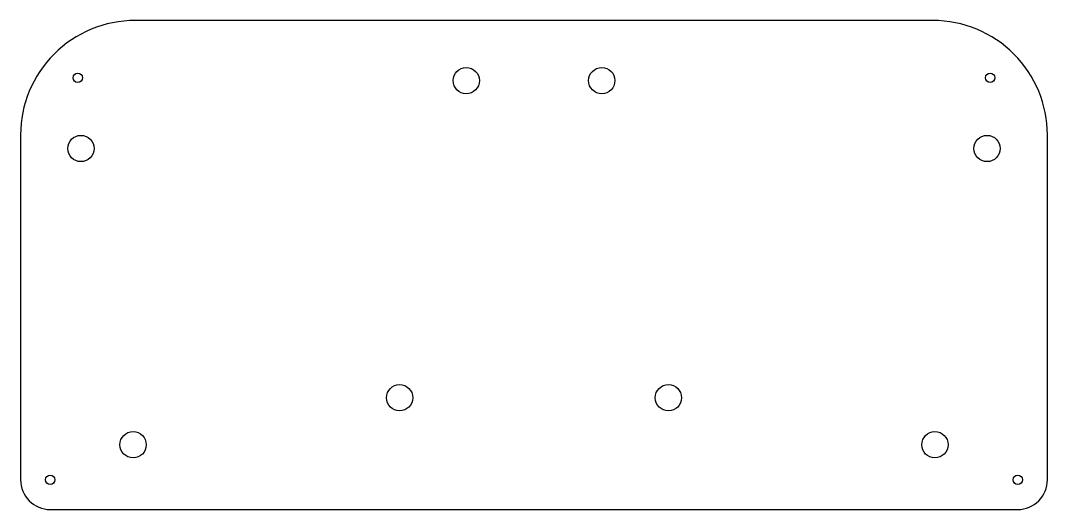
# Model space of a CAD drawing. Header units: millimetres. Extents: x -319 to -77, y 26 to 141.
import ezdxf

# ---------------------------------------------------------------- set-up
doc = ezdxf.new("R2010")
doc.units = ezdxf.units.MM
doc.layers.get('0').update_dxf_attribs({"linetype": 'CONTINUOUS'})

msp = doc.modelspace()

# ---------------------------------------------------------------- linework, layer by layer
msp.add_lwpolyline([(-319.06, 32.51, 0.414214), (-312.06, 25.51), (-84.03, 25.51, 0.414214), (-77.03, 32.51), (-77.03, 113.86, 0.414214), (-104.03, 140.86), (-292.06, 140.86, 0.414214), (-319.06, 113.86)], format="xyb", close=True)
for centre, radius in [((-305.56, 127.36), 1.1), ((-214.01, 126.68), 3.1), ((-182.07, 126.68), 3.1), ((-90.53, 127.36), 1.1), ((-304.82, 110.67), 3.1), ((-91.27, 110.67), 3.1), ((-229.71, 51.87), 3.1), ((-166.37, 51.87), 3.1), ((-292.53, 40.79), 3.1), ((-103.55, 40.79), 3.1), ((-312.06, 32.51), 1.1), ((-84.03, 32.51), 1.1)]:
    msp.add_circle(centre, radius)

doc.saveas('drawing.dxf')
